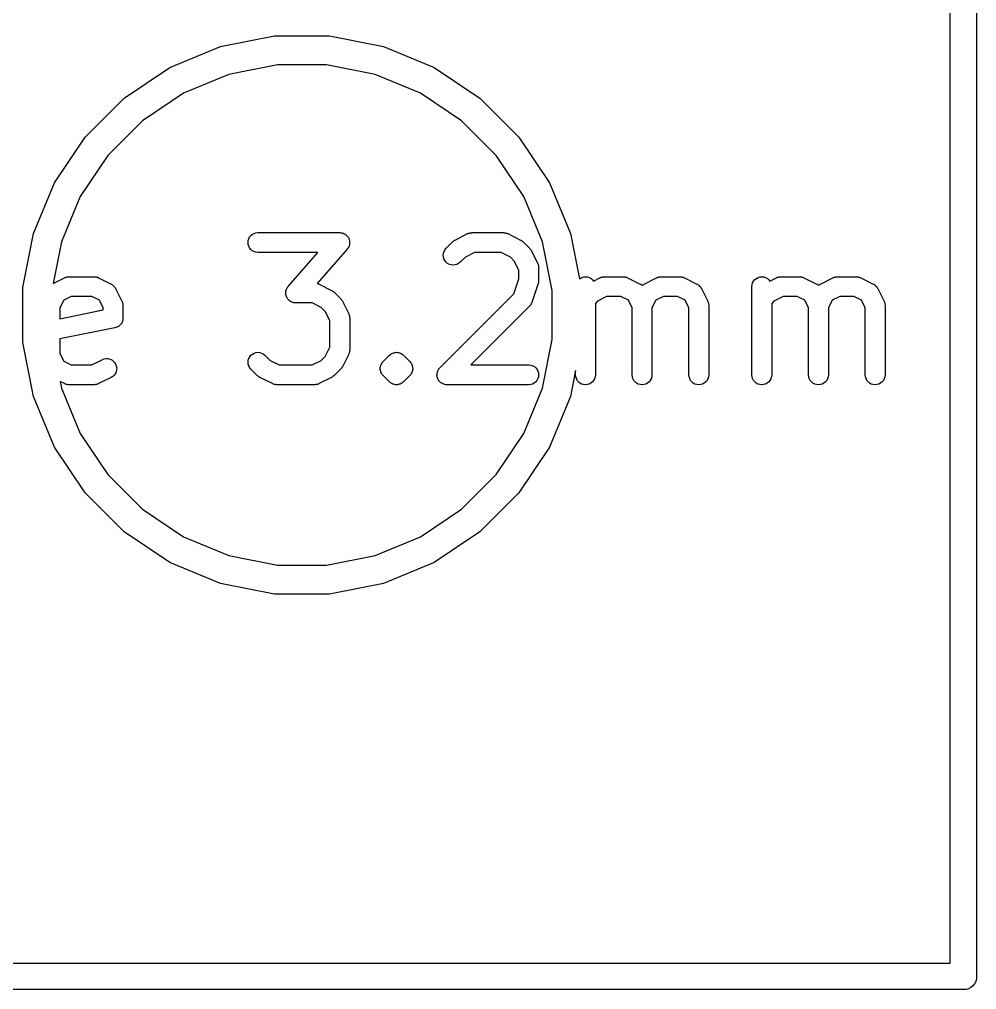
# Model space of a CAD drawing. Extents: x 0 to 214, y -130 to 23.
# Drawn here: x 112.86 to 120.1, y -130.1 to -122.77 of the extents above; entities that cross this region are included whole.
import ezdxf

# ---------------------------------------------------------------- set-up
doc = ezdxf.new("R2010")
doc.units = 0
doc.layers.add('BLACK', color=7, linetype='CONTINUOUS')

msp = doc.modelspace()

# ---------------------------------------------------------------- linework, layer by layer
at = {"layer": 'BLACK', "linetype": 'CONTINUOUS'}
for p, q in [((120.1, -75.0049), (120.1, -129.995)), ((119.9, -129.9), (119.9, -75.1)), ((114.385, -122.971), (114.792, -122.89)), ((114.792, -122.89), (115.208, -122.89)), ((115.208, -122.89), (115.615, -122.971)), ((114.001, -123.13), (114.385, -122.971)), ((115.615, -122.971), (115.999, -123.13)), ((113.655, -123.361), (114.001, -123.13)), ((114.814, -123.109), (114.448, -123.182)), ((115.186, -123.109), (114.814, -123.109)), ((115.552, -123.182), (115.186, -123.109)), ((115.999, -123.13), (116.345, -123.361)), ((114.448, -123.182), (114.104, -123.324)), ((115.896, -123.324), (115.552, -123.182)), ((113.361, -123.655), (113.655, -123.361)), ((114.104, -123.324), (113.795, -123.531)), ((116.205, -123.531), (115.896, -123.324)), ((116.345, -123.361), (116.639, -123.655)), ((113.795, -123.531), (113.531, -123.795)), ((116.469, -123.795), (116.205, -123.531)), ((113.13, -124.001), (113.361, -123.655)), ((116.639, -123.655), (116.87, -124.001)), ((113.531, -123.795), (113.324, -124.104)), ((116.676, -124.104), (116.469, -123.795)), ((112.971, -124.385), (113.13, -124.001)), ((116.87, -124.001), (117.029, -124.385)), ((113.324, -124.104), (113.182, -124.448)), ((116.818, -124.448), (116.676, -124.104)), ((112.89, -124.792), (112.971, -124.385)), ((114.604, -124.41), (114.614, -124.399)), ((114.614, -124.399), (114.625, -124.39)), ((114.625, -124.39), (114.638, -124.383)), ((114.638, -124.383), (114.652, -124.379)), ((114.652, -124.379), (114.667, -124.377)), ((114.667, -124.377), (115.286, -124.377)), ((115.286, -124.377), (115.287, -124.377)), ((115.287, -124.377), (115.291, -124.378)), ((115.291, -124.378), (115.296, -124.378)), ((115.296, -124.378), (115.299, -124.379)), ((115.299, -124.379), (115.301, -124.379)), ((115.301, -124.379), (115.306, -124.38)), ((115.306, -124.38), (115.31, -124.382)), ((115.31, -124.382), (115.313, -124.383)), ((115.313, -124.383), (115.315, -124.383)), ((115.315, -124.383), (115.319, -124.386)), ((115.319, -124.386), (115.324, -124.388)), ((115.324, -124.388), (115.326, -124.389)), ((115.326, -124.389), (115.328, -124.39)), ((115.328, -124.39), (115.332, -124.394)), ((115.332, -124.394), (115.335, -124.396)), ((115.335, -124.396), (115.337, -124.398)), ((115.337, -124.398), (115.339, -124.4)), ((116.157, -124.433), (116.252, -124.385)), ((116.252, -124.385), (116.253, -124.385)), ((116.253, -124.385), (116.255, -124.384)), ((116.255, -124.384), (116.257, -124.383)), ((116.257, -124.383), (116.262, -124.382)), ((116.262, -124.382), (116.267, -124.38)), ((116.267, -124.38), (116.269, -124.379)), ((116.269, -124.379), (116.271, -124.379)), ((116.271, -124.379), (116.276, -124.378)), ((116.276, -124.378), (116.281, -124.378)), ((116.281, -124.378), (116.284, -124.378)), ((116.284, -124.378), (116.286, -124.377)), ((116.286, -124.377), (116.524, -124.377)), ((116.524, -124.377), (116.525, -124.377)), ((116.525, -124.377), (116.527, -124.378)), ((116.527, -124.378), (116.529, -124.378)), ((116.529, -124.378), (116.534, -124.378)), ((116.534, -124.378), (116.539, -124.379)), ((116.539, -124.379), (116.541, -124.38)), ((116.541, -124.38), (116.544, -124.38)), ((116.544, -124.38), (116.548, -124.382)), ((116.548, -124.382), (116.553, -124.383)), ((116.553, -124.383), (116.555, -124.385)), ((116.555, -124.385), (116.557, -124.385)), ((116.557, -124.385), (116.653, -124.433)), ((117.029, -124.385), (117.097, -124.727)), ((113.182, -124.448), (113.12, -124.761)), ((114.592, -124.452), (114.593, -124.437)), ((114.593, -124.466), (114.592, -124.452)), ((114.593, -124.437), (114.598, -124.423)), ((114.597, -124.48), (114.593, -124.466)), ((114.598, -124.423), (114.604, -124.41)), ((115.339, -124.4), (115.342, -124.404)), ((115.342, -124.404), (115.345, -124.407)), ((115.345, -124.407), (115.347, -124.409)), ((115.347, -124.409), (115.348, -124.411)), ((115.348, -124.411), (115.351, -124.415)), ((115.351, -124.415), (115.353, -124.419)), ((115.353, -124.419), (115.354, -124.422)), ((115.354, -124.422), (115.355, -124.424)), ((115.355, -124.424), (115.357, -124.429)), ((115.357, -124.429), (115.358, -124.433)), ((115.358, -124.472), (115.357, -124.477)), ((115.358, -124.433), (115.359, -124.436)), ((115.359, -124.467), (115.358, -124.472)), ((115.359, -124.436), (115.359, -124.438)), ((115.359, -124.438), (115.36, -124.443)), ((115.36, -124.462), (115.359, -124.465)), ((115.359, -124.465), (115.359, -124.467)), ((115.36, -124.443), (115.361, -124.448)), ((115.361, -124.448), (115.36, -124.45)), ((115.36, -124.45), (115.361, -124.453)), ((115.361, -124.453), (115.36, -124.458)), ((115.36, -124.458), (115.36, -124.462)), ((116.09, -124.495), (116.137, -124.447)), ((116.137, -124.447), (116.138, -124.446)), ((116.138, -124.446), (116.141, -124.444)), ((116.141, -124.444), (116.145, -124.441)), ((116.145, -124.441), (116.147, -124.439)), ((116.147, -124.439), (116.15, -124.437)), ((116.15, -124.437), (116.153, -124.435)), ((116.153, -124.435), (116.157, -124.433)), ((116.653, -124.433), (116.654, -124.433)), ((116.654, -124.433), (116.657, -124.436)), ((116.657, -124.436), (116.661, -124.438)), ((116.661, -124.438), (116.663, -124.44)), ((116.663, -124.44), (116.666, -124.441)), ((116.666, -124.441), (116.669, -124.444)), ((116.669, -124.444), (116.672, -124.447)), ((116.672, -124.447), (116.72, -124.495)), ((116.891, -124.814), (116.818, -124.448)), ((114.604, -124.493), (114.597, -124.48)), ((114.613, -124.505), (114.604, -124.493)), ((114.624, -124.514), (114.613, -124.505)), ((114.637, -124.521), (114.624, -124.514)), ((114.651, -124.526), (114.637, -124.521)), ((114.666, -124.527), (114.651, -124.526)), ((114.667, -124.527), (114.666, -124.527)), ((115.12, -124.527), (114.667, -124.527)), ((114.896, -124.784), (115.12, -124.527)), ((115.342, -124.502), (115.115, -124.761)), ((115.345, -124.498), (115.342, -124.502)), ((115.348, -124.494), (115.345, -124.498)), ((115.349, -124.492), (115.348, -124.494)), ((115.351, -124.49), (115.349, -124.492)), ((115.353, -124.486), (115.351, -124.49)), ((115.355, -124.481), (115.353, -124.486)), ((115.356, -124.479), (115.355, -124.481)), ((115.357, -124.477), (115.356, -124.479)), ((116.068, -124.547), (116.069, -124.533)), ((116.069, -124.533), (116.074, -124.519)), ((116.074, -124.519), (116.081, -124.506)), ((116.081, -124.506), (116.09, -124.495)), ((116.303, -124.527), (116.235, -124.562)), ((116.506, -124.527), (116.303, -124.527)), ((116.575, -124.562), (116.506, -124.527)), ((116.72, -124.495), (116.72, -124.495)), ((116.72, -124.495), (116.723, -124.499)), ((116.723, -124.499), (116.726, -124.502)), ((116.726, -124.502), (116.728, -124.504)), ((116.728, -124.504), (116.73, -124.507)), ((116.73, -124.507), (116.732, -124.511)), ((116.732, -124.511), (116.734, -124.514)), ((116.734, -124.514), (116.781, -124.609)), ((116.069, -124.562), (116.068, -124.547)), ((116.073, -124.576), (116.069, -124.562)), ((116.08, -124.589), (116.073, -124.576)), ((116.089, -124.6), (116.08, -124.589)), ((116.101, -124.61), (116.089, -124.6)), ((116.114, -124.617), (116.101, -124.61)), ((116.128, -124.621), (116.114, -124.617)), ((116.171, -124.617), (116.157, -124.621)), ((116.184, -124.611), (116.171, -124.617)), ((116.195, -124.601), (116.184, -124.611)), ((116.196, -124.601), (116.195, -124.601)), ((116.235, -124.562), (116.196, -124.601)), ((116.605, -124.592), (116.575, -124.562)), ((116.639, -124.661), (116.605, -124.592)), ((116.781, -124.609), (116.782, -124.61)), ((116.782, -124.61), (116.783, -124.612)), ((116.783, -124.612), (116.784, -124.614)), ((116.784, -124.614), (116.785, -124.619)), ((116.785, -124.619), (116.787, -124.624)), ((116.142, -124.623), (116.128, -124.621)), ((116.157, -124.621), (116.142, -124.623)), ((116.639, -124.726), (116.639, -124.661)), ((116.787, -124.624), (116.787, -124.626)), ((116.787, -124.626), (116.788, -124.628)), ((116.788, -124.628), (116.788, -124.633)), ((116.788, -124.633), (116.789, -124.638)), ((116.789, -124.638), (116.789, -124.641)), ((116.789, -124.641), (116.789, -124.643)), ((116.789, -124.643), (116.789, -124.738)), ((113.12, -124.761), (113.205, -124.719)), ((113.205, -124.718), (113.208, -124.717)), ((113.205, -124.719), (113.205, -124.718)), ((113.208, -124.717), (113.21, -124.716)), ((113.21, -124.716), (113.214, -124.715)), ((113.214, -124.715), (113.219, -124.713)), ((113.219, -124.713), (113.221, -124.713)), ((113.221, -124.713), (113.224, -124.712)), ((113.224, -124.712), (113.229, -124.712)), ((113.229, -124.712), (113.234, -124.711)), ((113.234, -124.711), (113.236, -124.711)), ((113.236, -124.711), (113.238, -124.711)), ((113.238, -124.711), (113.429, -124.711)), ((113.429, -124.711), (113.43, -124.711)), ((113.43, -124.711), (113.432, -124.711)), ((113.432, -124.711), (113.434, -124.711)), ((113.434, -124.711), (113.439, -124.712)), ((113.439, -124.712), (113.444, -124.712)), ((113.444, -124.712), (113.446, -124.713)), ((113.446, -124.713), (113.448, -124.713)), ((113.448, -124.713), (113.453, -124.715)), ((113.453, -124.715), (113.458, -124.717)), ((113.458, -124.717), (113.46, -124.718)), ((113.46, -124.718), (113.462, -124.719)), ((113.462, -124.719), (113.557, -124.766)), ((113.557, -124.766), (113.558, -124.767)), ((115.115, -124.761), (115.12, -124.763)), ((115.12, -124.763), (115.125, -124.764)), ((115.125, -124.764), (115.127, -124.765)), ((115.127, -124.765), (115.129, -124.766)), ((115.129, -124.766), (115.224, -124.814)), ((116.601, -124.84), (116.639, -124.726)), ((116.785, -124.762), (116.738, -124.905)), ((116.786, -124.758), (116.785, -124.762)), ((116.788, -124.754), (116.786, -124.758)), ((116.789, -124.748), (116.788, -124.751)), ((116.788, -124.751), (116.788, -124.754)), ((116.789, -124.738), (116.789, -124.739)), ((116.789, -124.739), (116.789, -124.743)), ((116.789, -124.743), (116.789, -124.748)), ((117.097, -124.727), (117.102, -124.723)), ((117.102, -124.723), (117.115, -124.716)), ((117.115, -124.716), (117.129, -124.712)), ((117.129, -124.712), (117.143, -124.711)), ((117.143, -124.711), (117.158, -124.712)), ((117.158, -124.712), (117.172, -124.717)), ((117.172, -124.717), (117.185, -124.724)), ((117.185, -124.724), (117.196, -124.733)), ((117.196, -124.733), (117.204, -124.743)), ((117.204, -124.743), (117.252, -124.719)), ((117.252, -124.719), (117.253, -124.718)), ((117.253, -124.718), (117.255, -124.717)), ((117.255, -124.717), (117.257, -124.716)), ((117.257, -124.716), (117.262, -124.715)), ((117.262, -124.715), (117.267, -124.713)), ((117.267, -124.713), (117.269, -124.713)), ((117.269, -124.713), (117.271, -124.712)), ((117.271, -124.712), (117.276, -124.712)), ((117.276, -124.712), (117.281, -124.711)), ((117.281, -124.711), (117.284, -124.711)), ((117.284, -124.711), (117.286, -124.711)), ((117.286, -124.711), (117.429, -124.711)), ((117.429, -124.711), (117.43, -124.711)), ((117.43, -124.711), (117.432, -124.711)), ((117.432, -124.711), (117.434, -124.711)), ((117.434, -124.711), (117.439, -124.712)), ((117.439, -124.712), (117.444, -124.712)), ((117.444, -124.712), (117.446, -124.713)), ((117.446, -124.713), (117.448, -124.713)), ((117.448, -124.713), (117.453, -124.715)), ((117.453, -124.715), (117.458, -124.717)), ((117.458, -124.717), (117.46, -124.718)), ((117.46, -124.718), (117.462, -124.719)), ((117.462, -124.719), (117.557, -124.766)), ((117.557, -124.766), (117.558, -124.767)), ((117.584, -124.767), (117.586, -124.766)), ((117.586, -124.766), (117.681, -124.719)), ((117.681, -124.719), (117.682, -124.718)), ((117.682, -124.718), (117.684, -124.717)), ((117.684, -124.717), (117.686, -124.716)), ((117.686, -124.716), (117.691, -124.715)), ((117.691, -124.715), (117.695, -124.713)), ((117.695, -124.713), (117.698, -124.713)), ((117.698, -124.713), (117.7, -124.712)), ((117.7, -124.712), (117.705, -124.712)), ((117.705, -124.712), (117.71, -124.711)), ((117.71, -124.711), (117.712, -124.711)), ((117.712, -124.711), (117.714, -124.711)), ((117.714, -124.711), (117.857, -124.711)), ((117.857, -124.711), (117.858, -124.711)), ((117.858, -124.711), (117.86, -124.711)), ((117.86, -124.711), (117.863, -124.711)), ((117.863, -124.711), (117.868, -124.712)), ((117.868, -124.712), (117.873, -124.712)), ((117.873, -124.712), (117.875, -124.713)), ((117.875, -124.713), (117.877, -124.713)), ((117.877, -124.713), (117.882, -124.715)), ((117.882, -124.715), (117.887, -124.717)), ((117.887, -124.717), (117.889, -124.718)), ((117.889, -124.718), (117.891, -124.719)), ((117.891, -124.719), (117.986, -124.766)), ((117.986, -124.766), (117.987, -124.767)), ((118.403, -124.77), (118.407, -124.756)), ((118.407, -124.756), (118.414, -124.743)), ((118.414, -124.743), (118.424, -124.732)), ((118.424, -124.732), (118.435, -124.723)), ((118.435, -124.723), (118.448, -124.716)), ((118.448, -124.716), (118.462, -124.712)), ((118.462, -124.712), (118.477, -124.711)), ((118.477, -124.711), (118.491, -124.712)), ((118.491, -124.712), (118.505, -124.717)), ((118.505, -124.717), (118.518, -124.724)), ((118.518, -124.724), (118.529, -124.733)), ((118.529, -124.733), (118.537, -124.743)), ((118.537, -124.743), (118.586, -124.719)), ((118.586, -124.718), (118.589, -124.717)), ((118.586, -124.719), (118.586, -124.718)), ((118.589, -124.717), (118.59, -124.716)), ((118.59, -124.716), (118.595, -124.715)), ((118.595, -124.715), (118.6, -124.713)), ((118.6, -124.713), (118.602, -124.713)), ((118.602, -124.713), (118.604, -124.712)), ((118.604, -124.712), (118.61, -124.712)), ((118.61, -124.712), (118.615, -124.711)), ((118.615, -124.711), (118.617, -124.711)), ((118.617, -124.711), (118.619, -124.711)), ((118.619, -124.711), (118.762, -124.711)), ((118.762, -124.711), (118.763, -124.711)), ((118.763, -124.711), (118.765, -124.711)), ((118.765, -124.711), (118.767, -124.711)), ((118.767, -124.711), (118.772, -124.712)), ((118.772, -124.712), (118.777, -124.712)), ((118.777, -124.712), (118.78, -124.713)), ((118.78, -124.713), (118.782, -124.713)), ((118.782, -124.713), (118.787, -124.715)), ((118.787, -124.715), (118.791, -124.717)), ((118.791, -124.717), (118.793, -124.718)), ((118.793, -124.718), (118.795, -124.719)), ((118.795, -124.719), (118.891, -124.766)), ((118.891, -124.766), (118.892, -124.767)), ((118.917, -124.767), (118.919, -124.766)), ((118.919, -124.766), (119.014, -124.719)), ((119.014, -124.719), (119.015, -124.718)), ((119.015, -124.718), (119.017, -124.717)), ((119.017, -124.717), (119.019, -124.716)), ((119.019, -124.716), (119.024, -124.715)), ((119.024, -124.715), (119.029, -124.713)), ((119.029, -124.713), (119.031, -124.713)), ((119.031, -124.713), (119.033, -124.712)), ((119.033, -124.712), (119.038, -124.712)), ((119.038, -124.712), (119.043, -124.711)), ((119.043, -124.711), (119.045, -124.711)), ((119.045, -124.711), (119.048, -124.711)), ((119.048, -124.711), (119.19, -124.711)), ((119.19, -124.711), (119.192, -124.711)), ((119.192, -124.711), (119.194, -124.711)), ((119.194, -124.711), (119.196, -124.711)), ((119.196, -124.711), (119.201, -124.712)), ((119.201, -124.712), (119.206, -124.712)), ((119.206, -124.712), (119.208, -124.713)), ((119.208, -124.713), (119.21, -124.713)), ((119.21, -124.713), (119.215, -124.715)), ((119.215, -124.715), (119.22, -124.717)), ((119.22, -124.717), (119.222, -124.718)), ((119.222, -124.718), (119.224, -124.719)), ((119.224, -124.719), (119.319, -124.766)), ((119.319, -124.766), (119.32, -124.767)), ((112.89, -125.208), (112.89, -124.792)), ((113.558, -124.767), (113.56, -124.768)), ((113.56, -124.768), (113.561, -124.768)), ((113.561, -124.768), (113.566, -124.772)), ((113.566, -124.772), (113.571, -124.775)), ((113.571, -124.775), (113.572, -124.776)), ((113.572, -124.776), (113.573, -124.777)), ((113.573, -124.777), (113.577, -124.781)), ((113.577, -124.781), (113.581, -124.785)), ((113.581, -124.785), (113.582, -124.786)), ((113.582, -124.786), (113.583, -124.787)), ((113.583, -124.787), (113.586, -124.792)), ((113.586, -124.792), (113.589, -124.797)), ((113.589, -124.797), (113.59, -124.798)), ((113.59, -124.798), (113.591, -124.8)), ((113.591, -124.8), (113.639, -124.895)), ((114.877, -124.833), (114.878, -124.828)), ((114.878, -124.835), (114.877, -124.833)), ((114.878, -124.823), (114.879, -124.821)), ((114.878, -124.828), (114.878, -124.823)), ((114.878, -124.838), (114.878, -124.835)), ((114.878, -124.843), (114.878, -124.838)), ((114.879, -124.818), (114.88, -124.814)), ((114.879, -124.821), (114.879, -124.818)), ((114.88, -124.814), (114.881, -124.809)), ((114.881, -124.809), (114.882, -124.807)), ((114.882, -124.807), (114.883, -124.804)), ((114.883, -124.804), (114.885, -124.8)), ((114.885, -124.8), (114.887, -124.796)), ((114.887, -124.796), (114.889, -124.794)), ((114.889, -124.794), (114.89, -124.791)), ((114.89, -124.791), (114.893, -124.788)), ((114.893, -124.788), (114.896, -124.784)), ((115.224, -124.814), (115.225, -124.814)), ((115.225, -124.814), (115.228, -124.817)), ((115.228, -124.817), (115.232, -124.819)), ((115.232, -124.819), (115.235, -124.821)), ((115.235, -124.821), (115.237, -124.822)), ((115.237, -124.822), (115.24, -124.825)), ((115.24, -124.825), (115.244, -124.828)), ((115.244, -124.828), (115.291, -124.876)), ((116.891, -125.186), (116.891, -124.814)), ((117.558, -124.767), (117.56, -124.768)), ((117.56, -124.768), (117.561, -124.768)), ((117.561, -124.768), (117.566, -124.772)), ((117.566, -124.772), (117.571, -124.775)), ((117.571, -124.775), (117.571, -124.776)), ((117.571, -124.776), (117.572, -124.775)), ((117.572, -124.775), (117.573, -124.774)), ((117.573, -124.774), (117.578, -124.771)), ((117.578, -124.771), (117.583, -124.768)), ((117.583, -124.768), (117.584, -124.767)), ((117.987, -124.767), (117.988, -124.768)), ((117.988, -124.768), (117.99, -124.768)), ((117.99, -124.768), (117.994, -124.772)), ((117.994, -124.772), (117.999, -124.775)), ((117.999, -124.775), (118, -124.776)), ((118, -124.776), (118.002, -124.777)), ((118.002, -124.777), (118.006, -124.781)), ((118.006, -124.781), (118.01, -124.785)), ((118.01, -124.785), (118.011, -124.786)), ((118.011, -124.786), (118.012, -124.787)), ((118.012, -124.787), (118.015, -124.792)), ((118.015, -124.792), (118.018, -124.797)), ((118.018, -124.797), (118.019, -124.798)), ((118.019, -124.798), (118.019, -124.8)), ((118.019, -124.8), (118.067, -124.895)), ((118.401, -124.785), (118.403, -124.77)), ((118.401, -124.786), (118.401, -124.785)), ((118.401, -125.452), (118.401, -124.786)), ((118.892, -124.767), (118.893, -124.768)), ((118.893, -124.768), (118.894, -124.768)), ((118.894, -124.768), (118.899, -124.772)), ((118.899, -124.772), (118.904, -124.775)), ((118.904, -124.775), (118.905, -124.776)), ((118.905, -124.775), (118.906, -124.774)), ((118.905, -124.776), (118.905, -124.775)), ((118.906, -124.774), (118.911, -124.771)), ((118.911, -124.771), (118.916, -124.768)), ((118.916, -124.768), (118.917, -124.767)), ((119.32, -124.767), (119.322, -124.768)), ((119.322, -124.768), (119.323, -124.768)), ((119.323, -124.768), (119.328, -124.772)), ((119.328, -124.772), (119.332, -124.775)), ((119.332, -124.775), (119.334, -124.776)), ((119.334, -124.776), (119.335, -124.777)), ((119.335, -124.777), (119.339, -124.781)), ((119.339, -124.781), (119.343, -124.785)), ((119.343, -124.785), (119.344, -124.786)), ((119.344, -124.786), (119.345, -124.787)), ((119.345, -124.787), (119.348, -124.792)), ((119.348, -124.792), (119.351, -124.797)), ((119.351, -124.797), (119.352, -124.798)), ((119.352, -124.798), (119.353, -124.8)), ((119.353, -124.8), (119.4, -124.895)), ((113.199, -124.889), (113.17, -124.946)), ((113.256, -124.861), (113.199, -124.889)), ((113.411, -124.861), (113.256, -124.861)), ((113.468, -124.889), (113.411, -124.861)), ((113.496, -124.946), (113.468, -124.889)), ((113.639, -124.895), (113.639, -124.896)), ((113.639, -124.896), (113.64, -124.898)), ((113.64, -124.898), (113.641, -124.9)), ((113.641, -124.9), (113.642, -124.905)), ((113.642, -124.905), (113.644, -124.91)), ((113.644, -124.91), (113.644, -124.912)), ((113.644, -124.912), (113.645, -124.914)), ((114.879, -124.847), (114.878, -124.843)), ((114.879, -124.85), (114.879, -124.847)), ((114.88, -124.853), (114.879, -124.85)), ((114.882, -124.857), (114.88, -124.853)), ((114.883, -124.861), (114.882, -124.857)), ((114.884, -124.864), (114.883, -124.861)), ((114.885, -124.866), (114.884, -124.864)), ((114.887, -124.87), (114.885, -124.866)), ((114.89, -124.874), (114.887, -124.87)), ((114.891, -124.876), (114.89, -124.874)), ((114.893, -124.879), (114.891, -124.876)), ((114.896, -124.882), (114.893, -124.879)), ((114.899, -124.886), (114.896, -124.882)), ((114.901, -124.887), (114.899, -124.886)), ((114.903, -124.889), (114.901, -124.887)), ((114.906, -124.892), (114.903, -124.889)), ((114.91, -124.895), (114.906, -124.892)), ((114.912, -124.896), (114.91, -124.895)), ((114.914, -124.898), (114.912, -124.896)), ((114.919, -124.9), (114.914, -124.898)), ((114.923, -124.902), (114.919, -124.9)), ((114.925, -124.903), (114.923, -124.902)), ((114.928, -124.904), (114.925, -124.903)), ((114.932, -124.905), (114.928, -124.904)), ((114.937, -124.907), (114.932, -124.905)), ((114.939, -124.907), (114.937, -124.907)), ((114.942, -124.908), (114.939, -124.907)), ((114.947, -124.908), (114.942, -124.908)), ((114.951, -124.908), (114.947, -124.908)), ((114.952, -124.908), (114.951, -124.908)), ((115.078, -124.908), (114.952, -124.908)), ((115.146, -124.943), (115.078, -124.908)), ((115.291, -124.876), (115.292, -124.876)), ((115.292, -124.876), (115.294, -124.88)), ((115.294, -124.88), (115.297, -124.883)), ((115.297, -124.883), (115.299, -124.885)), ((115.299, -124.885), (115.301, -124.888)), ((115.301, -124.888), (115.303, -124.891)), ((115.303, -124.891), (115.305, -124.895)), ((115.305, -124.895), (115.353, -124.99)), ((116.042, -125.399), (116.601, -124.84)), ((116.736, -124.91), (116.733, -124.914)), ((116.737, -124.908), (116.736, -124.91)), ((116.738, -124.905), (116.737, -124.906)), ((116.737, -124.906), (116.737, -124.908)), ((117.235, -124.895), (117.218, -124.912)), ((117.218, -124.912), (117.218, -125.452)), ((117.303, -124.861), (117.235, -124.895)), ((117.411, -124.861), (117.303, -124.861)), ((117.468, -124.889), (117.411, -124.861)), ((117.496, -124.946), (117.468, -124.889)), ((117.675, -124.889), (117.646, -124.946)), ((117.732, -124.861), (117.675, -124.889)), ((117.839, -124.861), (117.732, -124.861)), ((117.896, -124.889), (117.839, -124.861)), ((117.925, -124.946), (117.896, -124.889)), ((118.067, -124.895), (118.068, -124.896)), ((118.068, -124.896), (118.068, -124.898)), ((118.068, -124.898), (118.069, -124.9)), ((118.069, -124.9), (118.071, -124.905)), ((118.071, -124.905), (118.073, -124.91)), ((118.073, -124.91), (118.073, -124.912)), ((118.073, -124.912), (118.074, -124.914)), ((118.568, -124.895), (118.551, -124.912)), ((118.551, -124.912), (118.551, -125.452)), ((118.637, -124.861), (118.568, -124.895)), ((118.744, -124.861), (118.637, -124.861)), ((118.801, -124.889), (118.744, -124.861)), ((118.83, -124.946), (118.801, -124.889)), ((119.008, -124.889), (118.98, -124.946)), ((119.065, -124.861), (119.008, -124.889)), ((119.173, -124.861), (119.065, -124.861)), ((119.23, -124.889), (119.173, -124.861)), ((119.258, -124.946), (119.23, -124.889)), ((119.4, -124.895), (119.401, -124.896)), ((119.401, -124.896), (119.402, -124.898)), ((119.402, -124.898), (119.403, -124.9)), ((119.403, -124.9), (119.404, -124.905)), ((119.404, -124.905), (119.406, -124.91)), ((119.406, -124.91), (119.406, -124.912)), ((119.406, -124.912), (119.407, -124.914)), ((113.17, -124.946), (113.17, -125.028)), ((113.17, -125.028), (113.496, -124.962)), ((113.496, -124.962), (113.496, -124.946)), ((113.645, -124.914), (113.646, -124.919)), ((113.646, -124.919), (113.646, -124.924)), ((113.646, -124.924), (113.646, -124.926)), ((113.646, -124.926), (113.646, -124.929)), ((113.646, -124.929), (113.646, -125.024)), ((115.176, -124.973), (115.146, -124.943)), ((115.211, -125.042), (115.176, -124.973)), ((116.72, -124.934), (116.276, -125.377)), ((116.721, -124.932), (116.72, -124.934)), ((116.723, -124.931), (116.721, -124.932)), ((116.726, -124.927), (116.723, -124.931)), ((116.729, -124.923), (116.726, -124.927)), ((116.73, -124.921), (116.729, -124.923)), ((116.731, -124.919), (116.73, -124.921)), ((116.733, -124.914), (116.731, -124.919)), ((117.496, -125.452), (117.496, -124.946)), ((117.646, -124.946), (117.646, -125.452)), ((117.925, -125.452), (117.925, -124.946)), ((118.074, -124.914), (118.074, -124.919)), ((118.074, -124.919), (118.075, -124.924)), ((118.075, -124.924), (118.075, -124.926)), ((118.075, -124.926), (118.075, -124.929)), ((118.075, -124.929), (118.075, -125.452)), ((118.83, -125.452), (118.83, -124.946)), ((118.98, -124.946), (118.98, -125.452)), ((119.258, -125.452), (119.258, -124.946)), ((119.407, -124.914), (119.407, -124.919)), ((119.407, -124.919), (119.408, -124.924)), ((119.408, -124.924), (119.408, -124.926)), ((119.408, -124.926), (119.408, -124.929)), ((119.408, -124.929), (119.408, -125.452)), ((113.64, -125.053), (113.637, -125.06)), ((113.641, -125.053), (113.64, -125.053)), ((113.64, -125.053), (113.64, -125.053)), ((113.643, -125.046), (113.641, -125.053)), ((113.645, -125.039), (113.643, -125.046)), ((113.646, -125.032), (113.645, -125.039)), ((113.645, -125.039), (113.645, -125.039)), ((113.645, -125.039), (113.645, -125.039)), ((113.646, -125.024), (113.646, -125.024)), ((113.646, -125.024), (113.646, -125.024)), ((113.646, -125.024), (113.646, -125.024)), ((113.646, -125.024), (113.646, -125.025)), ((113.646, -125.025), (113.646, -125.032)), ((115.211, -125.244), (115.211, -125.042)), ((115.353, -124.99), (115.353, -124.991)), ((115.353, -124.991), (115.354, -124.993)), ((115.354, -124.993), (115.355, -124.995)), ((115.355, -124.995), (115.357, -125)), ((115.357, -125), (115.358, -125.005)), ((115.358, -125.005), (115.359, -125.007)), ((115.359, -125.007), (115.359, -125.009)), ((115.359, -125.009), (115.36, -125.014)), ((115.36, -125.014), (115.361, -125.019)), ((115.361, -125.019), (115.36, -125.022)), ((115.36, -125.022), (115.361, -125.024)), ((115.361, -125.024), (115.361, -125.262)), ((113.586, -125.097), (113.17, -125.181)), ((113.593, -125.095), (113.586, -125.097)), ((113.6, -125.093), (113.593, -125.095)), ((113.606, -125.09), (113.6, -125.093)), ((113.6, -125.093), (113.6, -125.093)), ((113.6, -125.093), (113.6, -125.093)), ((113.612, -125.087), (113.606, -125.09)), ((113.613, -125.086), (113.612, -125.087)), ((113.618, -125.082), (113.613, -125.086)), ((113.613, -125.086), (113.613, -125.086)), ((113.624, -125.077), (113.618, -125.082)), ((113.629, -125.072), (113.624, -125.077)), ((113.624, -125.077), (113.624, -125.077)), ((113.624, -125.077), (113.624, -125.077)), ((113.633, -125.066), (113.629, -125.072)), ((113.634, -125.066), (113.633, -125.066)), ((113.633, -125.066), (113.633, -125.066)), ((113.637, -125.06), (113.634, -125.066)), ((113.17, -125.181), (113.17, -125.292)), ((116.818, -125.552), (116.891, -125.186)), ((112.971, -125.615), (112.89, -125.208)), ((115.176, -125.313), (115.211, -125.244)), ((115.359, -125.277), (115.358, -125.28)), ((115.36, -125.272), (115.359, -125.277)), ((115.361, -125.263), (115.36, -125.265)), ((115.36, -125.265), (115.361, -125.267)), ((115.361, -125.267), (115.36, -125.272)), ((115.361, -125.262), (115.361, -125.263)), ((113.17, -125.292), (113.199, -125.349)), ((113.199, -125.349), (113.256, -125.377)), ((113.411, -125.377), (113.49, -125.338)), ((113.49, -125.338), (113.491, -125.337)), ((113.491, -125.337), (113.505, -125.332)), ((113.505, -125.332), (113.519, -125.33)), ((113.519, -125.33), (113.534, -125.33)), ((113.534, -125.33), (113.548, -125.334)), ((113.548, -125.334), (113.562, -125.34)), ((113.562, -125.34), (113.573, -125.349)), ((113.573, -125.349), (113.583, -125.359)), ((114.592, -125.356), (114.593, -125.342)), ((114.593, -125.342), (114.598, -125.328)), ((114.598, -125.328), (114.605, -125.315)), ((114.605, -125.315), (114.614, -125.304)), ((114.614, -125.304), (114.625, -125.295)), ((114.625, -125.295), (114.638, -125.288)), ((114.638, -125.288), (114.652, -125.284)), ((114.652, -125.284), (114.667, -125.282)), ((114.667, -125.282), (114.681, -125.284)), ((114.681, -125.284), (114.695, -125.288)), ((114.695, -125.288), (114.708, -125.295)), ((114.708, -125.295), (114.72, -125.304)), ((114.72, -125.304), (114.759, -125.343)), ((114.759, -125.343), (114.827, -125.377)), ((115.078, -125.377), (115.146, -125.343)), ((115.146, -125.343), (115.176, -125.313)), ((115.353, -125.295), (115.305, -125.391)), ((115.354, -125.293), (115.353, -125.295)), ((115.355, -125.291), (115.354, -125.293)), ((115.356, -125.287), (115.355, -125.291)), ((115.358, -125.282), (115.356, -125.287)), ((115.358, -125.28), (115.358, -125.282)), ((115.609, -125.357), (115.614, -125.352)), ((115.614, -125.352), (115.661, -125.304)), ((115.661, -125.304), (115.662, -125.304)), ((115.662, -125.303), (115.668, -125.299)), ((115.662, -125.304), (115.662, -125.303)), ((115.662, -125.304), (115.662, -125.304)), ((115.662, -125.304), (115.662, -125.304)), ((115.662, -125.304), (115.662, -125.304)), ((115.662, -125.304), (115.662, -125.304)), ((115.662, -125.304), (115.662, -125.304)), ((115.668, -125.299), (115.673, -125.295)), ((115.673, -125.294), (115.68, -125.291)), ((115.673, -125.295), (115.673, -125.294)), ((115.673, -125.294), (115.673, -125.294)), ((115.673, -125.294), (115.673, -125.294)), ((115.673, -125.294), (115.673, -125.294)), ((115.68, -125.291), (115.686, -125.288)), ((115.686, -125.288), (115.693, -125.286)), ((115.686, -125.288), (115.686, -125.288)), ((115.686, -125.288), (115.686, -125.288)), ((115.686, -125.288), (115.686, -125.288)), ((115.686, -125.288), (115.686, -125.288)), ((115.693, -125.286), (115.7, -125.284)), ((115.7, -125.284), (115.7, -125.283)), ((115.7, -125.283), (115.7, -125.283)), ((115.7, -125.283), (115.7, -125.283)), ((115.7, -125.283), (115.707, -125.283)), ((115.7, -125.284), (115.7, -125.284)), ((115.707, -125.283), (115.715, -125.282)), ((115.715, -125.282), (115.715, -125.282)), ((115.715, -125.282), (115.715, -125.282)), ((115.715, -125.282), (115.715, -125.282)), ((115.715, -125.282), (115.722, -125.283)), ((115.715, -125.282), (115.715, -125.282)), ((115.722, -125.283), (115.729, -125.284)), ((115.729, -125.284), (115.729, -125.284)), ((115.729, -125.284), (115.729, -125.284)), ((115.729, -125.284), (115.729, -125.284)), ((115.729, -125.284), (115.73, -125.284)), ((115.73, -125.284), (115.736, -125.286)), ((115.736, -125.286), (115.736, -125.286)), ((115.736, -125.286), (115.743, -125.288)), ((115.743, -125.288), (115.743, -125.288)), ((115.743, -125.288), (115.743, -125.288)), ((115.743, -125.288), (115.743, -125.288)), ((115.743, -125.288), (115.744, -125.288)), ((115.744, -125.288), (115.75, -125.291)), ((115.75, -125.291), (115.756, -125.295)), ((115.756, -125.295), (115.756, -125.295)), ((115.756, -125.295), (115.756, -125.295)), ((115.756, -125.295), (115.756, -125.295)), ((115.756, -125.295), (115.756, -125.295)), ((115.756, -125.295), (115.762, -125.3)), ((115.762, -125.3), (115.767, -125.304)), ((115.767, -125.304), (115.815, -125.352)), ((115.815, -125.352), (115.815, -125.352)), ((115.815, -125.352), (115.815, -125.352)), ((115.815, -125.352), (115.815, -125.352)), ((115.815, -125.352), (115.816, -125.352)), ((115.816, -125.352), (115.82, -125.358)), ((113.256, -125.377), (113.411, -125.377)), ((113.583, -125.359), (113.591, -125.372)), ((113.591, -125.372), (113.596, -125.385)), ((113.598, -125.414), (113.595, -125.429)), ((113.596, -125.385), (113.599, -125.4)), ((113.599, -125.4), (113.598, -125.414)), ((114.593, -125.371), (114.592, -125.356)), ((114.597, -125.385), (114.593, -125.371)), ((114.604, -125.398), (114.597, -125.385)), ((114.613, -125.409), (114.604, -125.398)), ((114.614, -125.41), (114.613, -125.409)), ((114.661, -125.458), (114.614, -125.41)), ((114.827, -125.377), (115.078, -125.377)), ((115.291, -125.41), (115.244, -125.458)), ((115.294, -125.407), (115.291, -125.41)), ((115.297, -125.404), (115.294, -125.407)), ((115.298, -125.401), (115.297, -125.404)), ((115.3, -125.399), (115.298, -125.401)), ((115.302, -125.395), (115.3, -125.399)), ((115.305, -125.392), (115.302, -125.395)), ((115.305, -125.391), (115.305, -125.392)), ((115.592, -125.397), (115.593, -125.39)), ((115.592, -125.404), (115.592, -125.397)), ((115.592, -125.411), (115.592, -125.404)), ((115.592, -125.404), (115.592, -125.404)), ((115.592, -125.404), (115.592, -125.404)), ((115.593, -125.419), (115.592, -125.411)), ((115.593, -125.389), (115.595, -125.383)), ((115.593, -125.39), (115.593, -125.389)), ((115.593, -125.39), (115.593, -125.39)), ((115.595, -125.426), (115.593, -125.419)), ((115.593, -125.419), (115.593, -125.419)), ((115.593, -125.419), (115.593, -125.419)), ((115.595, -125.383), (115.597, -125.376)), ((115.597, -125.433), (115.595, -125.426)), ((115.597, -125.376), (115.598, -125.376)), ((115.598, -125.375), (115.601, -125.369)), ((115.598, -125.376), (115.598, -125.375)), ((115.601, -125.369), (115.604, -125.363)), ((115.604, -125.363), (115.605, -125.363)), ((115.605, -125.363), (115.609, -125.357)), ((115.605, -125.363), (115.605, -125.363)), ((115.82, -125.358), (115.825, -125.363)), ((115.825, -125.363), (115.825, -125.364)), ((115.825, -125.364), (115.825, -125.364)), ((115.825, -125.364), (115.828, -125.37)), ((115.828, -125.37), (115.831, -125.376)), ((115.831, -125.376), (115.831, -125.377)), ((115.831, -125.377), (115.832, -125.377)), ((115.832, -125.377), (115.834, -125.384)), ((115.835, -125.42), (115.833, -125.427)), ((115.834, -125.384), (115.836, -125.39)), ((115.836, -125.412), (115.835, -125.42)), ((115.835, -125.42), (115.835, -125.42)), ((115.835, -125.42), (115.835, -125.42)), ((115.836, -125.39), (115.836, -125.391)), ((115.836, -125.391), (115.836, -125.391)), ((115.836, -125.391), (115.836, -125.398)), ((115.836, -125.398), (115.837, -125.405)), ((115.837, -125.406), (115.836, -125.412)), ((115.837, -125.405), (115.837, -125.405)), ((115.837, -125.405), (115.837, -125.406)), ((116.024, -125.43), (116.026, -125.424)), ((116.026, -125.423), (116.03, -125.417)), ((116.026, -125.424), (116.026, -125.423)), ((116.026, -125.423), (116.026, -125.423)), ((116.03, -125.417), (116.033, -125.411)), ((116.033, -125.41), (116.038, -125.405)), ((116.033, -125.411), (116.033, -125.41)), ((116.033, -125.411), (116.033, -125.411)), ((116.038, -125.405), (116.042, -125.399)), ((116.276, -125.377), (116.714, -125.377)), ((116.714, -125.377), (116.715, -125.377)), ((116.715, -125.377), (116.73, -125.379)), ((116.73, -125.379), (116.744, -125.383)), ((116.744, -125.383), (116.757, -125.39)), ((116.757, -125.39), (116.768, -125.4)), ((116.768, -125.4), (116.777, -125.411)), ((116.777, -125.411), (116.784, -125.424)), ((116.784, -125.424), (116.788, -125.438)), ((117.068, -125.419), (117.029, -125.615)), ((117.068, -125.452), (117.068, -125.419)), ((113.557, -125.472), (113.462, -125.519)), ((113.57, -125.464), (113.557, -125.472)), ((113.58, -125.454), (113.57, -125.464)), ((113.589, -125.442), (113.58, -125.454)), ((113.595, -125.429), (113.589, -125.442)), ((114.665, -125.46), (114.661, -125.458)), ((114.668, -125.463), (114.665, -125.46)), ((114.67, -125.465), (114.668, -125.463)), ((114.673, -125.467), (114.67, -125.465)), ((114.676, -125.469), (114.673, -125.467)), ((114.68, -125.471), (114.676, -125.469)), ((114.681, -125.472), (114.68, -125.471)), ((114.776, -125.519), (114.681, -125.472)), ((115.224, -125.472), (115.129, -125.519)), ((115.228, -125.47), (115.224, -125.472)), ((115.231, -125.468), (115.228, -125.47)), ((115.234, -125.466), (115.231, -125.468)), ((115.236, -125.464), (115.234, -125.466)), ((115.239, -125.461), (115.236, -125.464)), ((115.243, -125.459), (115.239, -125.461)), ((115.244, -125.458), (115.243, -125.459)), ((115.601, -125.439), (115.597, -125.433)), ((115.597, -125.433), (115.597, -125.433)), ((115.597, -125.433), (115.597, -125.433)), ((115.604, -125.446), (115.601, -125.439)), ((115.608, -125.452), (115.604, -125.446)), ((115.604, -125.446), (115.604, -125.446)), ((115.604, -125.446), (115.604, -125.446)), ((115.613, -125.457), (115.608, -125.452)), ((115.614, -125.458), (115.613, -125.457)), ((115.613, -125.457), (115.613, -125.457)), ((115.613, -125.457), (115.613, -125.457)), ((115.613, -125.457), (115.613, -125.457)), ((115.661, -125.505), (115.614, -125.458)), ((115.815, -125.458), (115.767, -125.505)), ((115.819, -125.452), (115.815, -125.458)), ((115.824, -125.447), (115.819, -125.452)), ((115.828, -125.44), (115.824, -125.446)), ((115.824, -125.446), (115.824, -125.447)), ((115.824, -125.447), (115.824, -125.447)), ((115.831, -125.434), (115.828, -125.44)), ((115.833, -125.427), (115.831, -125.434)), ((115.831, -125.434), (115.831, -125.434)), ((115.831, -125.434), (115.831, -125.434)), ((116.02, -125.452), (116.021, -125.445)), ((116.021, -125.459), (116.02, -125.452)), ((116.02, -125.452), (116.02, -125.452)), ((116.02, -125.452), (116.02, -125.452)), ((116.021, -125.445), (116.022, -125.438)), ((116.022, -125.466), (116.021, -125.459)), ((116.022, -125.437), (116.024, -125.43)), ((116.022, -125.438), (116.022, -125.437)), ((116.022, -125.437), (116.022, -125.437)), ((116.022, -125.467), (116.022, -125.466)), ((116.024, -125.474), (116.022, -125.467)), ((116.022, -125.467), (116.022, -125.467)), ((116.026, -125.48), (116.024, -125.474)), ((116.026, -125.481), (116.026, -125.48)), ((116.029, -125.487), (116.026, -125.481)), ((116.026, -125.481), (116.026, -125.481)), ((116.032, -125.493), (116.029, -125.487)), ((116.033, -125.494), (116.032, -125.493)), ((116.037, -125.499), (116.033, -125.494)), ((116.033, -125.494), (116.033, -125.494)), ((116.042, -125.505), (116.037, -125.499)), ((116.776, -125.494), (116.767, -125.506)), ((116.783, -125.481), (116.776, -125.494)), ((116.788, -125.467), (116.783, -125.481)), ((116.788, -125.438), (116.789, -125.453)), ((116.789, -125.453), (116.788, -125.467)), ((117.069, -125.467), (117.068, -125.452)), ((117.074, -125.481), (117.069, -125.467)), ((117.08, -125.494), (117.074, -125.481)), ((117.09, -125.505), (117.08, -125.494)), ((117.205, -125.495), (117.195, -125.506)), ((117.212, -125.482), (117.205, -125.495)), ((117.216, -125.468), (117.212, -125.482)), ((117.218, -125.453), (117.216, -125.468)), ((117.218, -125.452), (117.218, -125.453)), ((117.498, -125.467), (117.496, -125.452)), ((117.502, -125.481), (117.498, -125.467)), ((117.509, -125.494), (117.502, -125.481)), ((117.518, -125.505), (117.509, -125.494)), ((117.633, -125.495), (117.624, -125.506)), ((117.64, -125.482), (117.633, -125.495)), ((117.645, -125.468), (117.64, -125.482)), ((117.646, -125.453), (117.645, -125.468)), ((117.646, -125.452), (117.646, -125.453)), ((117.926, -125.467), (117.925, -125.452)), ((117.931, -125.481), (117.926, -125.467)), ((117.938, -125.494), (117.931, -125.481)), ((117.947, -125.505), (117.938, -125.494)), ((118.062, -125.495), (118.052, -125.506)), ((118.069, -125.482), (118.062, -125.495)), ((118.073, -125.468), (118.069, -125.482)), ((118.075, -125.453), (118.073, -125.468)), ((118.075, -125.452), (118.075, -125.453)), ((118.403, -125.467), (118.401, -125.452)), ((118.407, -125.481), (118.403, -125.467)), ((118.414, -125.494), (118.407, -125.481)), ((118.423, -125.505), (118.414, -125.494)), ((118.538, -125.495), (118.529, -125.506)), ((118.545, -125.482), (118.538, -125.495)), ((118.55, -125.468), (118.545, -125.482)), ((118.551, -125.453), (118.55, -125.468)), ((118.551, -125.452), (118.551, -125.453)), ((118.831, -125.467), (118.83, -125.452)), ((118.835, -125.481), (118.831, -125.467)), ((118.842, -125.494), (118.835, -125.481)), ((118.852, -125.505), (118.842, -125.494)), ((118.967, -125.495), (118.957, -125.506)), ((118.974, -125.482), (118.967, -125.495)), ((118.978, -125.468), (118.974, -125.482)), ((118.98, -125.453), (118.978, -125.468)), ((118.98, -125.452), (118.98, -125.453)), ((119.26, -125.467), (119.258, -125.452)), ((119.264, -125.481), (119.26, -125.467)), ((119.271, -125.494), (119.264, -125.481)), ((119.28, -125.505), (119.271, -125.494)), ((119.395, -125.495), (119.386, -125.506)), ((119.402, -125.482), (119.395, -125.495)), ((119.407, -125.468), (119.402, -125.482)), ((119.408, -125.453), (119.407, -125.468)), ((119.408, -125.452), (119.408, -125.453)), ((113.205, -125.519), (113.172, -125.503)), ((113.172, -125.503), (113.182, -125.552)), ((113.182, -125.552), (113.324, -125.896)), ((113.207, -125.52), (113.205, -125.519)), ((113.209, -125.521), (113.207, -125.52)), ((113.213, -125.523), (113.209, -125.521)), ((113.218, -125.525), (113.213, -125.523)), ((113.22, -125.525), (113.218, -125.525)), ((113.223, -125.526), (113.22, -125.525)), ((113.228, -125.526), (113.223, -125.526)), ((113.233, -125.527), (113.228, -125.526)), ((113.235, -125.527), (113.233, -125.527)), ((113.237, -125.527), (113.235, -125.527)), ((113.238, -125.527), (113.237, -125.527)), ((113.429, -125.527), (113.238, -125.527)), ((113.431, -125.527), (113.429, -125.527)), ((113.433, -125.527), (113.431, -125.527)), ((113.438, -125.526), (113.433, -125.527)), ((113.443, -125.526), (113.438, -125.526)), ((113.445, -125.525), (113.443, -125.526)), ((113.447, -125.525), (113.445, -125.525)), ((113.452, -125.523), (113.447, -125.525)), ((113.457, -125.522), (113.452, -125.523)), ((113.459, -125.521), (113.457, -125.522)), ((113.461, -125.52), (113.459, -125.521)), ((113.462, -125.519), (113.461, -125.52)), ((114.778, -125.52), (114.776, -125.519)), ((114.78, -125.521), (114.778, -125.52)), ((114.785, -125.523), (114.78, -125.521)), ((114.79, -125.525), (114.785, -125.523)), ((114.792, -125.525), (114.79, -125.525)), ((114.794, -125.526), (114.792, -125.525)), ((114.799, -125.526), (114.794, -125.526)), ((114.804, -125.527), (114.799, -125.526)), ((114.806, -125.527), (114.804, -125.527)), ((114.808, -125.527), (114.806, -125.527)), ((114.81, -125.527), (114.808, -125.527)), ((115.095, -125.527), (114.81, -125.527)), ((115.097, -125.527), (115.095, -125.527)), ((115.1, -125.527), (115.097, -125.527)), ((115.105, -125.526), (115.1, -125.527)), ((115.11, -125.526), (115.105, -125.526)), ((115.112, -125.525), (115.11, -125.526)), ((115.114, -125.525), (115.112, -125.525)), ((115.119, -125.523), (115.114, -125.525)), ((115.124, -125.522), (115.119, -125.523)), ((115.126, -125.521), (115.124, -125.522)), ((115.128, -125.52), (115.126, -125.521)), ((115.129, -125.519), (115.128, -125.52)), ((115.667, -125.51), (115.661, -125.505)), ((115.672, -125.514), (115.667, -125.51)), ((115.672, -125.515), (115.672, -125.514)), ((115.672, -125.514), (115.672, -125.514)), ((115.673, -125.515), (115.672, -125.515)), ((115.672, -125.515), (115.672, -125.515)), ((115.679, -125.518), (115.673, -125.515)), ((115.685, -125.521), (115.679, -125.518)), ((115.685, -125.522), (115.685, -125.521)), ((115.685, -125.521), (115.685, -125.521)), ((115.692, -125.524), (115.685, -125.522)), ((115.685, -125.522), (115.685, -125.522)), ((115.685, -125.522), (115.685, -125.522)), ((115.699, -125.526), (115.692, -125.524)), ((115.706, -125.527), (115.699, -125.526)), ((115.699, -125.526), (115.699, -125.526)), ((115.699, -125.526), (115.699, -125.526)), ((115.699, -125.526), (115.699, -125.526)), ((115.699, -125.526), (115.699, -125.526)), ((115.713, -125.527), (115.706, -125.527)), ((115.714, -125.527), (115.713, -125.527)), ((115.721, -125.527), (115.714, -125.527)), ((115.714, -125.527), (115.714, -125.527)), ((115.714, -125.527), (115.714, -125.527)), ((115.714, -125.527), (115.714, -125.527)), ((115.728, -125.526), (115.721, -125.527)), ((115.729, -125.526), (115.728, -125.526)), ((115.728, -125.526), (115.728, -125.526)), ((115.728, -125.526), (115.728, -125.526)), ((115.728, -125.526), (115.728, -125.526)), ((115.735, -125.524), (115.729, -125.526)), ((115.742, -125.522), (115.735, -125.524)), ((115.743, -125.522), (115.742, -125.522)), ((115.742, -125.522), (115.742, -125.522)), ((115.742, -125.522), (115.742, -125.522)), ((115.742, -125.522), (115.742, -125.522)), ((115.749, -125.519), (115.743, -125.522)), ((115.755, -125.515), (115.749, -125.519)), ((115.756, -125.515), (115.755, -125.515)), ((115.755, -125.515), (115.755, -125.515)), ((115.755, -125.515), (115.755, -125.515)), ((115.755, -125.515), (115.755, -125.515)), ((115.761, -125.511), (115.756, -125.515)), ((115.767, -125.506), (115.761, -125.511)), ((115.767, -125.505), (115.767, -125.506)), ((115.767, -125.506), (115.767, -125.506)), ((115.767, -125.506), (115.767, -125.506)), ((115.767, -125.506), (115.767, -125.506)), ((115.767, -125.506), (115.767, -125.506)), ((115.767, -125.506), (115.767, -125.506)), ((115.767, -125.506), (115.767, -125.506)), ((116.047, -125.51), (116.042, -125.505)), ((116.042, -125.505), (116.042, -125.505)), ((116.042, -125.505), (116.042, -125.505)), ((116.053, -125.514), (116.047, -125.51)), ((116.059, -125.518), (116.053, -125.514)), ((116.053, -125.514), (116.053, -125.514)), ((116.053, -125.514), (116.053, -125.514)), ((116.066, -125.521), (116.059, -125.518)), ((116.073, -125.524), (116.066, -125.521)), ((116.066, -125.521), (116.066, -125.521)), ((116.066, -125.521), (116.066, -125.521)), ((116.08, -125.526), (116.073, -125.524)), ((116.087, -125.527), (116.08, -125.526)), ((116.08, -125.526), (116.08, -125.526)), ((116.08, -125.526), (116.08, -125.526)), ((116.094, -125.527), (116.087, -125.527)), ((116.095, -125.527), (116.094, -125.527)), ((116.094, -125.527), (116.094, -125.527)), ((116.094, -125.527), (116.094, -125.527)), ((116.094, -125.527), (116.094, -125.527)), ((116.714, -125.527), (116.095, -125.527)), ((116.676, -125.896), (116.818, -125.552)), ((116.729, -125.526), (116.714, -125.527)), ((116.743, -125.522), (116.729, -125.526)), ((116.756, -125.515), (116.743, -125.522)), ((116.767, -125.506), (116.756, -125.515)), ((117.101, -125.515), (117.09, -125.505)), ((117.114, -125.522), (117.101, -125.515)), ((117.128, -125.526), (117.114, -125.522)), ((117.142, -125.527), (117.128, -125.526)), ((117.157, -125.526), (117.142, -125.527)), ((117.171, -125.522), (117.157, -125.526)), ((117.184, -125.515), (117.171, -125.522)), ((117.195, -125.506), (117.184, -125.515)), ((117.529, -125.515), (117.518, -125.505)), ((117.542, -125.522), (117.529, -125.515)), ((117.556, -125.526), (117.542, -125.522)), ((117.571, -125.527), (117.556, -125.526)), ((117.585, -125.526), (117.571, -125.527)), ((117.6, -125.522), (117.585, -125.526)), ((117.612, -125.515), (117.6, -125.522)), ((117.624, -125.506), (117.612, -125.515)), ((117.958, -125.515), (117.947, -125.505)), ((117.971, -125.522), (117.958, -125.515)), ((117.985, -125.526), (117.971, -125.522)), ((117.999, -125.527), (117.985, -125.526)), ((118.014, -125.526), (117.999, -125.527)), ((118.028, -125.522), (118.014, -125.526)), ((118.041, -125.515), (118.028, -125.522)), ((118.052, -125.506), (118.041, -125.515)), ((118.434, -125.515), (118.423, -125.505)), ((118.447, -125.522), (118.434, -125.515)), ((118.461, -125.526), (118.447, -125.522)), ((118.476, -125.527), (118.461, -125.526)), ((118.49, -125.526), (118.476, -125.527)), ((118.504, -125.522), (118.49, -125.526)), ((118.517, -125.515), (118.504, -125.522)), ((118.529, -125.506), (118.517, -125.515)), ((118.863, -125.515), (118.852, -125.505)), ((118.876, -125.522), (118.863, -125.515)), ((118.89, -125.526), (118.876, -125.522)), ((118.904, -125.527), (118.89, -125.526)), ((118.919, -125.526), (118.904, -125.527)), ((118.933, -125.522), (118.919, -125.526)), ((118.946, -125.515), (118.933, -125.522)), ((118.957, -125.506), (118.946, -125.515)), ((119.291, -125.515), (119.28, -125.505)), ((119.304, -125.522), (119.291, -125.515)), ((119.318, -125.526), (119.304, -125.522)), ((119.333, -125.527), (119.318, -125.526)), ((119.347, -125.526), (119.333, -125.527)), ((119.361, -125.522), (119.347, -125.526)), ((119.374, -125.515), (119.361, -125.522)), ((119.386, -125.506), (119.374, -125.515)), ((113.13, -125.999), (112.971, -125.615)), ((117.029, -125.615), (116.87, -125.999)), ((113.324, -125.896), (113.531, -126.205)), ((116.469, -126.205), (116.676, -125.896)), ((113.361, -126.345), (113.13, -125.999)), ((116.87, -125.999), (116.639, -126.345)), ((113.531, -126.205), (113.795, -126.469)), ((116.205, -126.469), (116.469, -126.205)), ((113.655, -126.639), (113.361, -126.345)), ((116.639, -126.345), (116.345, -126.639)), ((113.795, -126.469), (114.104, -126.676)), ((115.896, -126.676), (116.205, -126.469)), ((114.001, -126.87), (113.655, -126.639)), ((116.345, -126.639), (115.999, -126.87)), ((114.104, -126.676), (114.448, -126.818)), ((115.552, -126.818), (115.896, -126.676)), ((114.448, -126.818), (114.814, -126.891)), ((115.186, -126.891), (115.552, -126.818)), ((114.385, -127.029), (114.001, -126.87)), ((114.814, -126.891), (115.186, -126.891)), ((115.999, -126.87), (115.615, -127.029)), ((114.792, -127.11), (114.385, -127.029)), ((115.615, -127.029), (115.208, -127.11)), ((115.208, -127.11), (114.792, -127.11)), ((0.1, -129.9), (119.9, -129.9)), ((120.093, -130.038), (120.084, -130.056)), ((120.099, -130.02), (120.093, -130.038)), ((120.1, -130), (120.099, -130.02)), ((120.1, -129.995), (120.1, -130)), ((119.995, -130.1), (0.0049, -130.1)), ((120, -130.1), (119.995, -130.1)), ((120.005, -130.1), (120, -130.1)), ((120.02, -130.099), (120.005, -130.1)), ((120.038, -130.093), (120.02, -130.099)), ((120.056, -130.084), (120.038, -130.093)), ((120.071, -130.071), (120.056, -130.084)), ((120.084, -130.056), (120.071, -130.071))]:
    msp.add_line(p, q, dxfattribs=at)

doc.saveas('drawing.dxf')
